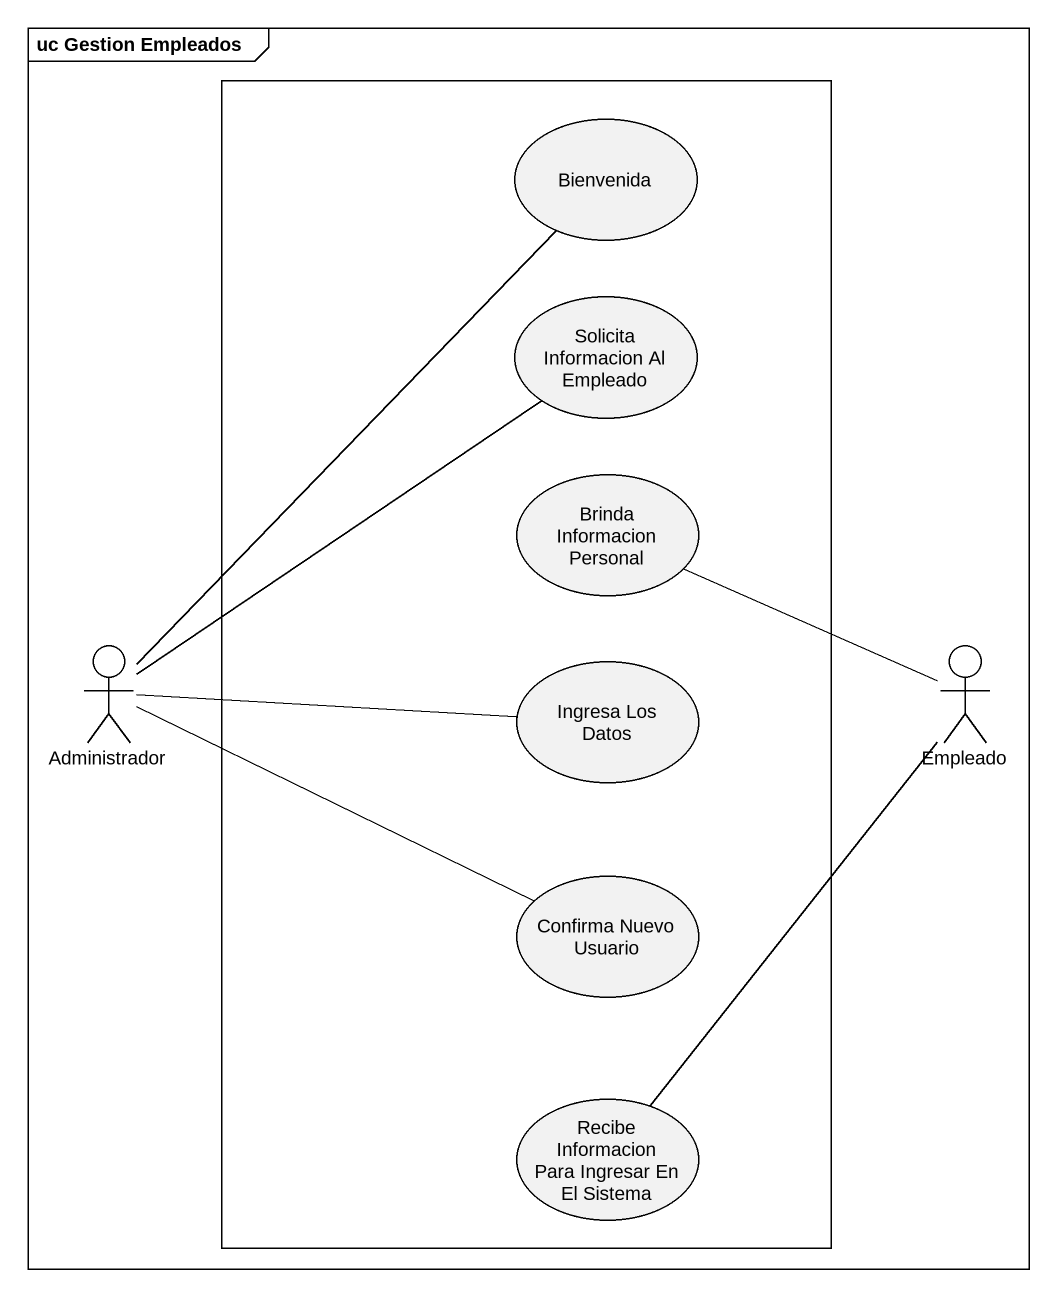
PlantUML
@startuml
mainframe uc Gestion Empleados
rectangle " " as rectangle1 {
  usecase Bienvenida
  usecase "Solicita Informacion Al Empleado" as Solicita_Informacion_Al
  usecase "Brinda Informacion Personal" as Brinda_Informacion_Personal
  usecase "Ingresa Los Datos" as Ingresa_Los_Datos
  usecase "Confirma Nuevo Usuario" as Confirma_Nuevo_Usuario
  usecase "Recibe Informacion Para Ingresar En El Sistema" as Recibe_Informacion_Para
}
actor Administrador
actor Empleado
Administrador -up- Bienvenida
Administrador -up- Solicita_Informacion_Al
Administrador -right- Ingresa_Los_Datos
Administrador -right- Confirma_Nuevo_Usuario
Empleado -left- Brinda_Informacion_Personal
Empleado -- Recibe_Informacion_Para
@enduml
